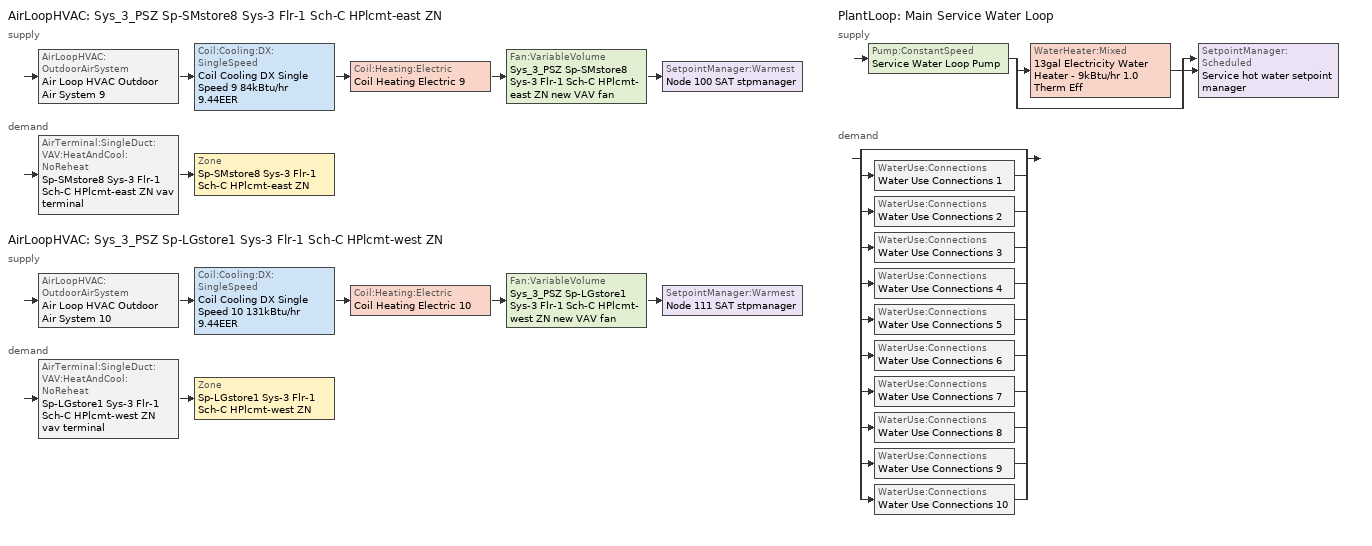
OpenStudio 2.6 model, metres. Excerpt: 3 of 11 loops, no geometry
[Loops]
AirLoopHVAC 'Sys_3_PSZ Sp-SMstore8 Sys-3 Flr-1 Sch-C HPlcmt-east ZN'
 supply: AirLoopHVAC:OutdoorAirSystem 'Air Loop HVAC Outdoor Air System 9' > Coil:Cooling:DX:SingleSpeed 'Coil Cooling DX Single Speed 9 84kBtu/hr 9.44EER' > Coil:Heating:Electric 'Coil Heating Electric 9' > Fan:VariableVolume 'Sys_3_PSZ Sp-SMstore8 Sys-3 Flr-1 Sch-C HPlcmt-east ZN new VAV fan' > SetpointManager:Warmest 'Node 100 SAT stpmanager'
 demand: AirTerminal:SingleDuct:VAV:HeatAndCool:NoReheat 'Sp-SMstore8 Sys-3 Flr-1 Sch-C HPlcmt-east ZN vav terminal' > Zone 'Sp-SMstore8 Sys-3 Flr-1 Sch-C HPlcmt-east ZN'
AirLoopHVAC 'Sys_3_PSZ Sp-LGstore1 Sys-3 Flr-1 Sch-C HPlcmt-west ZN'
 supply: AirLoopHVAC:OutdoorAirSystem 'Air Loop HVAC Outdoor Air System 10' > Coil:Cooling:DX:SingleSpeed 'Coil Cooling DX Single Speed 10 131kBtu/hr 9.44EER' > Coil:Heating:Electric 'Coil Heating Electric 10' > Fan:VariableVolume 'Sys_3_PSZ Sp-LGstore1 Sys-3 Flr-1 Sch-C HPlcmt-west ZN new VAV fan' > SetpointManager:Warmest 'Node 111 SAT stpmanager'
 demand: AirTerminal:SingleDuct:VAV:HeatAndCool:NoReheat 'Sp-LGstore1 Sys-3 Flr-1 Sch-C HPlcmt-west ZN vav terminal' > Zone 'Sp-LGstore1 Sys-3 Flr-1 Sch-C HPlcmt-west ZN'
PlantLoop 'Main Service Water Loop'
 supply: Pump:ConstantSpeed 'Service Water Loop Pump' > split
  | WaterHeater:Mixed '13gal Electricity Water Heater - 9kBtu/hr 1.0 Therm Eff'
  | bypass
  join > SetpointManager:Scheduled 'Service hot water setpoint manager'
 demand: split
  | bypass
  | WaterUse:Connections 'Water Use Connections 1'
  | WaterUse:Connections 'Water Use Connections 2'
  | WaterUse:Connections 'Water Use Connections 3'
  | WaterUse:Connections 'Water Use Connections 4'
  | WaterUse:Connections 'Water Use Connections 5'
  | WaterUse:Connections 'Water Use Connections 6'
  | WaterUse:Connections 'Water Use Connections 7'
  | WaterUse:Connections 'Water Use Connections 8'
  | WaterUse:Connections 'Water Use Connections 9'
  | WaterUse:Connections 'Water Use Connections 10'
[Sizing:Zone] Zone Cooling Design Supply Air Temperature Input Method=SupplyAirTemperature; Zone Cooling Design Supply Air Temperature {C}=13; Zone Cooling Design Supply Air Temperature Difference {deltaC}=11.11; Zone Heating Design Supply Air Temperature Input Method=SupplyAirTemperature; Zone Heating Design Supply Air Temperature {C}=43; Zone Heating Design Supply Air Temperature Difference {deltaC}=11.11; Zone Cooling Design Supply Air Humidity Ratio {kg-H2O/kg-air}=0.0085; Zone Heating Design Supply Air Humidity Ratio {kg-H2O/kg-air}=0.008; Zone Heating Sizing Factor=1.3; Zone Cooling Sizing Factor=1.1; Cooling Design Air Flow Method=DesignDay; Heating Design Air Flow Method=DesignDay; Account for Dedicated Outdoor Air System=No; Dedicated Outdoor Air System Control Strategy=NeutralSupplyAir; Dedicated Outdoor Air Low Setpoint Temperature for Design {C}=autosize; Dedicated Outdoor Air High Setpoint Temperature for Design {C}=autosize
Sp-SMstore8 Sys-3 Flr-1 Sch-C HPlcmt-east ZN; Sp-LGstore1 Sys-3 Flr-1 Sch-C HPlcmt-west ZN
[Zone equipment]
Sp-SMstore8 Sys-3 Flr-1 Sch-C HPlcmt-east ZN: Zone HVAC Baseboard Convective Electric 9, Sp-SMstore8 Sys-3 Flr-1 Sch-C HPlcmt-east ZN vav terminal
Sp-LGstore1 Sys-3 Flr-1 Sch-C HPlcmt-west ZN: Zone HVAC Baseboard Convective Electric 10, Sp-LGstore1 Sys-3 Flr-1 Sch-C HPlcmt-west ZN vav terminal
[AirLoopHVAC] Design Supply Air Flow Rate {m3/s}=AutoSize
Name | Availability Schedule
Sys_3_PSZ Sp-SMstore8 Sys-3 Flr-1 Sch-C HPlcmt-east ZN | Sys_3_PSZ Sp-SMstore8 Sys-3 Flr-1 Sch-C HPlcmt-east ZN Occ Sch
Sys_3_PSZ Sp-LGstore1 Sys-3 Flr-1 Sch-C HPlcmt-west ZN | Sys_3_PSZ Sp-LGstore1 Sys-3 Flr-1 Sch-C HPlcmt-west ZN Occ Sch
[Sizing:System] Type of Load to Size On=Sensible; Design Outdoor Air Flow Rate {m3/s}=Autosize; Minimum System Air Flow Ratio=1; Preheat Design Temperature {C}=7; Preheat Design Humidity Ratio {kg-H2O/kg-Air}=0.008; Precool Design Temperature {C}=13; Precool Design Humidity Ratio {kg-H2O/kg-Air}=0.008; Central Cooling Design Supply Air Temperature {C}=13; Central Heating Design Supply Air Temperature {C}=43; Sizing Option=NonCoincident; 100% Outdoor Air in Cooling=No; 100% Outdoor Air in Heating=No; Central Cooling Design Supply Air Humidity Ratio {kg-H2O/kg-Air}=0.0085; Central Heating Design Supply Air Humidity Ratio {kg-H2O/kg-Air}=0.008; Cooling Design Air Flow Method=DesignDay; Cooling Design Air Flow Rate {m3/s}=0; Heating Design Air Flow Method=DesignDay; Heating Design Air Flow Rate {m3/s}=0; System Outdoor Air Method=ZoneSum; Zone Maximum Outdoor Air Fraction=1; Cooling Supply Air Flow Rate Per Floor Area {m3/s-m2}=0.00996765; Cooling Fraction of Autosized Cooling Supply Air Flow Rate=1; Cooling Supply Air Flow Rate Per Unit Cooling Capacity {m3/s-W}=3.94755e-05; Heating Supply Air Flow Rate Per Floor Area {m3/s-m2}=0.00996765; Heating Fraction of Autosized Heating Supply Air Flow Rate=1; Heating Fraction of Autosized Cooling Supply Air Flow Rate=1; Heating Supply Air Flow Rate Per Unit Heating Capacity {m3/s-W}=3.15882e-05; Cooling Design Capacity Method=CoolingDesignCapacity; Cooling Design Capacity {W}=autosize; Cooling Design Capacity Per Floor Area {W/m2}=234.7; Fraction of Autosized Cooling Design Capacity=1; Heating Design Capacity Method=HeatingDesignCapacity; Heating Design Capacity {W}=autosize; Heating Design Capacity Per Floor Area {W/m2}=157; Fraction of Autosized Heating Design Capacity=1; Central Cooling Capacity Control Method=OnOff
Sys_3_PSZ Sp-SMstore8 Sys-3 Flr-1 Sch-C HPlcmt-east ZN; Sys_3_PSZ Sp-LGstore1 Sys-3 Flr-1 Sch-C HPlcmt-west ZN
[Coil:Heating:Electric] Availability Schedule=Always On Discrete
Coil Heating Electric 9; Coil Heating Electric 10
[Coil:Cooling:DX:SingleSpeed] Availability Schedule=Always On Discrete; Rated Total Cooling Capacity {W}=autosize; Rated Sensible Heat Ratio=autosize; Rated Air Flow Rate {m3/s}=autosize; Rated Evaporator Fan Power Per Volume Flow Rate {W/(m3/s)}=773.3; Total Cooling Capacity Function of Temperature Curve=DXCOOL-NECB2011-REF-CAPFT; Total Cooling Capacity Function of Flow Fraction Curve=DXCOOL-NECB2011-REF-CAPFFLOW; Energy Input Ratio Function of Temperature Curve=DXCOOL-NECB2011-REF-COOLEIRFT; Energy Input Ratio Function of Flow Fraction Curve=DXCOOL-NECB2011-REF-COOLEIRFFLOW; Part Load Fraction Correlation Curve=DXCOOL-NECB2011-REF-COOLPLFFPLR; Condenser Type=AirCooled; Evaporative Condenser Effectiveness=0; Evaporative Condenser Air Flow Rate {m3/s}=Autosize; Evaporative Condenser Pump Rated Power Consumption {W}=Autosize; Crankcase Heater Capacity {W}=0; Maximum Outdoor Dry-Bulb Temperature for Crankcase Heater Operation {C}=0; Basin Heater Capacity {W/K}=0; Basin Heater Setpoint Temperature {C}=10
Name | Rated COP {W/W}
Coil Cooling DX Single Speed 9 84kBtu/hr 9.44EER | 3.25267
Coil Cooling DX Single Speed 10 131kBtu/hr 9.44EER | 3.28749
[Controller:OutdoorAir] Minimum Outdoor Air Flow Rate {m3/s}=autosize; Maximum Outdoor Air Flow Rate {m3/s}=Autosize; Economizer Control Type=DifferentialEnthalpy; Economizer Control Action Type=ModulateFlow; Lockout Type=NoLockout; Minimum Limit Type=FixedMinimum; High Humidity Control=No; Heat Recovery Bypass Control Type=BypassWhenOAFlowGreaterThanMinimum
Name | Minimum Outdoor Air Schedule | Controller Mechanical Ventilation
Controller Outdoor Air 9 | Sys_3_PSZ Sp-SMstore8 Sys-3 Flr-1 Sch-C HPlcmt-east ZN Occ Sch | Controller Mechanical Ventilation 9
Controller Outdoor Air 10 | Sys_3_PSZ Sp-LGstore1 Sys-3 Flr-1 Sch-C HPlcmt-west ZN Occ Sch | Controller Mechanical Ventilation 10
[Controller:MechanicalVentilation] Availability Schedule=Always On Discrete; System Outdoor Air Method=ZoneSum
Controller Mechanical Ventilation 9; Controller Mechanical Ventilation 10
[AirLoopHVAC:OutdoorAirSystem]
Name | Controller
Air Loop HVAC Outdoor Air System 9 | Controller Outdoor Air 9
Air Loop HVAC Outdoor Air System 10 | Controller Outdoor Air 10
[ZoneHVAC:Baseboard:Convective:Electric] Availability Schedule=Always On Discrete; Nominal Capacity {W}=autosize; Efficiency=1
Zone HVAC Baseboard Convective Electric 9; Zone HVAC Baseboard Convective Electric 10
[PlantLoop]
Main Service Water Loop: Glycol Concentration=0; Maximum Loop Temperature {C}=60; Minimum Loop Temperature {C}=10; Plant Loop Volume {m3}=Autocalculate; Load Distribution Scheme=Optimal
[Sizing:Plant]
Main Service Water Loop: Loop Type=Heating; Design Loop Exit Temperature {C}=60; Loop Design Temperature Difference {deltaC}=5; Sizing Option=NonCoincident; Zone Timesteps in Averaging Window=1; Coincident Sizing Factor Mode=None
[SetpointManager:Scheduled]
Service hot water setpoint manager: Control Variable=Temperature; Schedule=Service Water Loop Temp - 140F
[Pump:ConstantSpeed]
Service Water Loop Pump: Rated Flow Rate {m3/s}=autosize; Rated Pump Head {Pa}=194.952; Rated Power Consumption {W}=autosize; Motor Efficiency=0.7; Fraction of Motor Inefficiencies to Fluid Stream=0; Pump Control Type=Intermittent; Design Power Sizing Method=PowerPerFlowPerPressure; Design Electric Power per Unit Flow Rate {W/(m3/s)}=348701.1; Design Shaft Power per Unit Flow Rate per Unit Head {W-s/m3-Pa}=1.28205
[WaterHeater:Mixed]
13gal Electricity Water Heater - 9kBtu/hr 1.0 Therm Eff: Tank Volume {m3}=0.0506259; Setpoint Temperature Schedule=Service Water Loop Temp - 140F; Deadband Temperature Difference {deltaC}=2; Maximum Temperature Limit {C}=82.2222; Heater Control Type=Cycle; Heater Maximum Capacity {W}=2645.2; Heater Fuel Type=Electricity; Heater Thermal Efficiency=1; Off Cycle Parasitic Fuel Consumption Rate {W}=13.2577; Off Cycle Parasitic Fuel Type=Electricity; Off Cycle Parasitic Heat Fraction to Tank=0.8; On Cycle Parasitic Fuel Consumption Rate {W}=13.2577; On Cycle Parasitic Fuel Type=Electricity; On Cycle Parasitic Heat Fraction to Tank=0; Ambient Temperature Indicator=Schedule; Ambient Temperature Schedule=Water Heater Ambient Temp Schedule - 70F; Off Cycle Loss Coefficient to Ambient Temperature {W/K}=1.28893; On Cycle Loss Coefficient to Ambient Temperature {W/K}=1.28893; Use Side Effectiveness=1; Source Side Effectiveness=1; Use Side Design Flow Rate {m3/s}=autosize; Source Side Design Flow Rate {m3/s}=autosize; Indirect Water Heating Recovery Time {hr}=1.5; Source Side Flow Control Mode=IndirectHeatPrimarySetpoint
[WaterUse:Connections]
Name | Water Use Equipment Name 1
Water Use Connections 1 | Lgstore1 Service Water Use 0.04gal/min
Water Use Connections 2 | Lgstore2 Service Water Use 0.04gal/min
Water Use Connections 3 | Smstore1 Service Water Use 0.02gal/min
Water Use Connections 4 | Smstore2 Service Water Use 0.02gal/min
Water Use Connections 5 | Smstore3 Service Water Use 0.02gal/min
Water Use Connections 6 | Smstore4 Service Water Use 0.02gal/min
Water Use Connections 7 | Smstore5 Service Water Use 0.02gal/min
Water Use Connections 8 | Smstore6 Service Water Use 0.02gal/min
Water Use Connections 9 | Smstore7 Service Water Use 0.02gal/min
Water Use Connections 10 | Smstore8 Service Water Use 0.02gal/min
[WaterUse:Equipment:Definition]
Name | Peak Flow Rate {m3/s} | Target Temperature Schedule | Sensible Fraction Schedule | Latent Fraction Schedule
Lgstore1 Service Water Use Def 0.04gal/min | 2.46715e-06 | Schedule Ruleset 5 | Schedule Ruleset 3 | Schedule Ruleset 4
Lgstore2 Service Water Use Def 0.04gal/min | 2.46715e-06 | Schedule Ruleset 8 | Schedule Ruleset 6 | Schedule Ruleset 7
Smstore1 Service Water Use Def 0.02gal/min | 1.23358e-06 | Schedule Ruleset 11 | Schedule Ruleset 9 | Schedule Ruleset 10
Smstore2 Service Water Use Def 0.02gal/min | 1.23358e-06 | Schedule Ruleset 14 | Schedule Ruleset 12 | Schedule Ruleset 13
Smstore3 Service Water Use Def 0.02gal/min | 1.23358e-06 | Schedule Ruleset 17 | Schedule Ruleset 15 | Schedule Ruleset 16
Smstore4 Service Water Use Def 0.02gal/min | 1.23358e-06 | Schedule Ruleset 20 | Schedule Ruleset 18 | Schedule Ruleset 19
Smstore5 Service Water Use Def 0.02gal/min | 1.23358e-06 | Schedule Ruleset 23 | Schedule Ruleset 21 | Schedule Ruleset 22
Smstore6 Service Water Use Def 0.02gal/min | 1.23358e-06 | Schedule Ruleset 26 | Schedule Ruleset 24 | Schedule Ruleset 25
Smstore7 Service Water Use Def 0.02gal/min | 1.23358e-06 | Schedule Ruleset 29 | Schedule Ruleset 27 | Schedule Ruleset 28
Smstore8 Service Water Use Def 0.02gal/min | 1.23358e-06 | Schedule Ruleset 32 | Schedule Ruleset 30 | Schedule Ruleset 31
[WaterUse:Equipment] Flow Rate Fraction Schedule=NECB-C-Service Water Heating
Name | Water Use Equipment Definition | Space
Lgstore1 Service Water Use 0.04gal/min | Lgstore1 Service Water Use Def 0.04gal/min | LGstore1
Lgstore2 Service Water Use 0.04gal/min | Lgstore2 Service Water Use Def 0.04gal/min | LGstore2
Smstore1 Service Water Use 0.02gal/min | Smstore1 Service Water Use Def 0.02gal/min | SMstore1
Smstore2 Service Water Use 0.02gal/min | Smstore2 Service Water Use Def 0.02gal/min | SMstore2
Smstore3 Service Water Use 0.02gal/min | Smstore3 Service Water Use Def 0.02gal/min | SMstore3
Smstore4 Service Water Use 0.02gal/min | Smstore4 Service Water Use Def 0.02gal/min | SMstore4
Smstore5 Service Water Use 0.02gal/min | Smstore5 Service Water Use Def 0.02gal/min | SMstore5
Smstore6 Service Water Use 0.02gal/min | Smstore6 Service Water Use Def 0.02gal/min | SMstore6
Smstore7 Service Water Use 0.02gal/min | Smstore7 Service Water Use Def 0.02gal/min | SMstore7
Smstore8 Service Water Use 0.02gal/min | Smstore8 Service Water Use Def 0.02gal/min | SMstore8
[Fan:VariableVolume] Availability Schedule=Always On Discrete; Fan Efficiency=0.7; Pressure Rise {Pa}=640; Maximum Flow Rate {m3/s}=Autosize; Fan Power Minimum Flow Rate Input Method=Fraction; Fan Power Minimum Flow Fraction=0.3; Fan Power Minimum Air Flow Rate {m3/s}=0; Motor Efficiency=0.9; Motor In Airstream Fraction=1; Fan Power Coefficient 1=0.0407599; Fan Power Coefficient 2=0.088045; Fan Power Coefficient 3=-0.0729261; Fan Power Coefficient 4=0.94374; Fan Power Coefficient 5=0
Sys_3_PSZ Sp-LGstore1 Sys-3 Flr-1 Sch-C HPlcmt-west ZN new VAV fan; Sys_3_PSZ Sp-SMstore8 Sys-3 Flr-1 Sch-C HPlcmt-east ZN new VAV fan
[SetpointManager:Warmest] Control Variable=Temperature; Minimum Setpoint Temperature {C}=12; Maximum Setpoint Temperature {C}=35; Strategy=MaximumTemperature
Node 111 SAT stpmanager; Node 100 SAT stpmanager
[AirTerminal:SingleDuct:VAV:HeatAndCool:NoReheat] Availability Schedule=Always On Discrete; Maximum Air Flow Rate {m3/s}=autosize; Zone Minimum Air Flow Fraction=0.3
Sp-LGstore1 Sys-3 Flr-1 Sch-C HPlcmt-west ZN vav terminal; Sp-SMstore8 Sys-3 Flr-1 Sch-C HPlcmt-east ZN vav terminal
[Schedule:Ruleset]
Service Water Loop Temp - 140F: Default Day Schedule=Service Water Loop Temp - 140F Default
Water Heater Ambient Temp Schedule - 70F: Default Day Schedule=Water Heater Ambient Temp Schedule - 70F Default
Schedule Ruleset 3: Default Day Schedule=Schedule Day 5
Schedule Ruleset 4: Default Day Schedule=Schedule Day 6
Schedule Ruleset 5: Default Day Schedule=Schedule Day 7
NECB-C-Service Water Heating: Default Day Schedule=NECB-C-Service Water Heating Default
Schedule Ruleset 6: Default Day Schedule=Schedule Day 8
Schedule Ruleset 7: Default Day Schedule=Schedule Day 9
Schedule Ruleset 8: Default Day Schedule=Schedule Day 10
Schedule Ruleset 9: Default Day Schedule=Schedule Day 11
Schedule Ruleset 10: Default Day Schedule=Schedule Day 12
Schedule Ruleset 11: Default Day Schedule=Schedule Day 13
Schedule Ruleset 12: Default Day Schedule=Schedule Day 14
Schedule Ruleset 13: Default Day Schedule=Schedule Day 15
Schedule Ruleset 14: Default Day Schedule=Schedule Day 16
Schedule Ruleset 15: Default Day Schedule=Schedule Day 17
Schedule Ruleset 16: Default Day Schedule=Schedule Day 18
Schedule Ruleset 17: Default Day Schedule=Schedule Day 19
Schedule Ruleset 18: Default Day Schedule=Schedule Day 20
Schedule Ruleset 19: Default Day Schedule=Schedule Day 21
Schedule Ruleset 20: Default Day Schedule=Schedule Day 22
Schedule Ruleset 21: Default Day Schedule=Schedule Day 23
Schedule Ruleset 22: Default Day Schedule=Schedule Day 24
Schedule Ruleset 23: Default Day Schedule=Schedule Day 25
Schedule Ruleset 24: Default Day Schedule=Schedule Day 26
Schedule Ruleset 25: Default Day Schedule=Schedule Day 27
Schedule Ruleset 26: Default Day Schedule=Schedule Day 28
Schedule Ruleset 27: Default Day Schedule=Schedule Day 29
Schedule Ruleset 28: Default Day Schedule=Schedule Day 30
Schedule Ruleset 29: Default Day Schedule=Schedule Day 31
Schedule Ruleset 30: Default Day Schedule=Schedule Day 32
Schedule Ruleset 31: Default Day Schedule=Schedule Day 33
Schedule Ruleset 32: Default Day Schedule=Schedule Day 34
Sys_3_PSZ Sp-LGstore1 Sys-3 Flr-1 Sch-C HPlcmt-west ZN Occ Sch: Default Day Schedule=Sys_3_PSZ Sp-LGstore1 Sys-3 Flr-1 Sch-C HPlcmt-west ZN Occ Sch Default; Summer Design Day Schedule=Sys_3_PSZ Sp-LGstore1 Sys-3 Flr-1 Sch-C HPlcmt-west ZN Occ Sch Summer Design Day; Winter Design Day Schedule=Sys_3_PSZ Sp-LGstore1 Sys-3 Flr-1 Sch-C HPlcmt-west ZN Occ Sch Winter Design Day
Sys_3_PSZ Sp-SMstore8 Sys-3 Flr-1 Sch-C HPlcmt-east ZN Occ Sch: Default Day Schedule=Sys_3_PSZ Sp-SMstore8 Sys-3 Flr-1 Sch-C HPlcmt-east ZN Occ Sch Default; Summer Design Day Schedule=Sys_3_PSZ Sp-SMstore8 Sys-3 Flr-1 Sch-C HPlcmt-east ZN Occ Sch Summer Design Day; Winter Design Day Schedule=Sys_3_PSZ Sp-SMstore8 Sys-3 Flr-1 Sch-C HPlcmt-east ZN Occ Sch Winter Design Day
[Schedule:Day]
Service Water Loop Temp - 140F Default; Schedule Day 7; Schedule Day 10; Schedule Day 13; Schedule Day 16; Schedule Day 19; Schedule Day 22; Schedule Day 25; Schedule Day 28; Schedule Day 31; Schedule Day 34: 24, 0, 60
Water Heater Ambient Temp Schedule - 70F Default: 24, 0, 21.1111
Schedule Day 5; Schedule Day 8; Schedule Day 11; Schedule Day 14; Schedule Day 17; Schedule Day 20; Schedule Day 23; Schedule Day 26; Schedule Day 29; Schedule Day 32: 24, 0, 0.2
Schedule Day 6; Schedule Day 9; Schedule Day 12; Schedule Day 15; Schedule Day 18; Schedule Day 21; Schedule Day 24; Schedule Day 27; Schedule Day 30; Schedule Day 33: 24, 0, 0.05
NECB-C-Service Water Heating Default; NECB-C-Service Water Heating Default|Wkdy Day: 8, 0, 0.05, 9, 0, 0.1, 10, 0, 0.2, 11, 0, 0.3, 12, 0, 0.4, 16, 0, 0.8, 17, 0, 0.6, 18, 0, 0.4, 19, 0, 0.3, 21, 0, 0.2, 24, 0, 0.05
NECB-C-Service Water Heating Sat Day: 8, 0, 0.05, 9, 0, 0.1, 10, 0, 0.2, 11, 0, 0.3, 12, 0, 0.5, 16, 0, 0.9, 17, 0, 0.7, 18, 0, 0.5, 19, 0, 0.3, 21, 0, 0.2, 24, 0, 0.05
NECB-C-Service Water Heating Sun|Hol Day: 8, 0, 0.05, 9, 0, 0.1, 10, 0, 0.2, 11, 0, 0.3, 12, 0, 0.5, 17, 0, 0.9, 18, 0, 0.5, 19, 0, 0.3, 24, 0, 0.05
Sys_3_PSZ Sp-LGstore1 Sys-3 Flr-1 Sch-C HPlcmt-west ZN Occ Sch Default; Sys_3_PSZ Sp-LGstore1 Sys-3 Flr-1 Sch-C HPlcmt-west ZN Occ Sch Winter Design Day; Sys_3_PSZ Sp-LGstore1 Sys-3 Flr-1 Sch-C HPlcmt-west ZN Occ Sch Summer Design Day; Sys_3_PSZ Sp-SMstore8 Sys-3 Flr-1 Sch-C HPlcmt-east ZN Occ Sch Default; Sys_3_PSZ Sp-SMstore8 Sys-3 Flr-1 Sch-C HPlcmt-east ZN Occ Sch Winter Design Day; Sys_3_PSZ Sp-SMstore8 Sys-3 Flr-1 Sch-C HPlcmt-east ZN Occ Sch Summer Design Day: 24, 0, 1
Sys_3_PSZ Sp-LGstore1 Sys-3 Flr-1 Sch-C HPlcmt-west ZN Occ Sch Monday; Sys_3_PSZ Sp-LGstore1 Sys-3 Flr-1 Sch-C HPlcmt-west ZN Occ Sch Tuesday; Sys_3_PSZ Sp-LGstore1 Sys-3 Flr-1 Sch-C HPlcmt-west ZN Occ Sch Wednesday; Sys_3_PSZ Sp-LGstore1 Sys-3 Flr-1 Sch-C HPlcmt-west ZN Occ Sch Thursday; Sys_3_PSZ Sp-LGstore1 Sys-3 Flr-1 Sch-C HPlcmt-west ZN Occ Sch Friday; Sys_3_PSZ Sp-LGstore1 Sys-3 Flr-1 Sch-C HPlcmt-west ZN Occ Sch Saturday; Sys_3_PSZ Sp-SMstore8 Sys-3 Flr-1 Sch-C HPlcmt-east ZN Occ Sch Monday; Sys_3_PSZ Sp-SMstore8 Sys-3 Flr-1 Sch-C HPlcmt-east ZN Occ Sch Tuesday; Sys_3_PSZ Sp-SMstore8 Sys-3 Flr-1 Sch-C HPlcmt-east ZN Occ Sch Wednesday; Sys_3_PSZ Sp-SMstore8 Sys-3 Flr-1 Sch-C HPlcmt-east ZN Occ Sch Thursday; Sys_3_PSZ Sp-SMstore8 Sys-3 Flr-1 Sch-C HPlcmt-east ZN Occ Sch Friday; Sys_3_PSZ Sp-SMstore8 Sys-3 Flr-1 Sch-C HPlcmt-east ZN Occ Sch Saturday: 9, 0, 0, 21, 0, 1, 24, 0, 0
Sys_3_PSZ Sp-LGstore1 Sys-3 Flr-1 Sch-C HPlcmt-west ZN Occ Sch Sunday; Sys_3_PSZ Sp-SMstore8 Sys-3 Flr-1 Sch-C HPlcmt-east ZN Occ Sch Sunday: 9, 0, 0, 19, 0, 1, 24, 0, 0
[Schedule:Rule] Date Specification Type=DateRange; Start Month=1; Start Day=1; End Month=12
Name | Schedule Ruleset | Rule Order | Day Schedule | Apply Monday | Apply Tuesday | Apply Wednesday | Apply Thursday | Apply Friday | End Day | Apply Saturday | Apply Sunday
Schedule Rule 17 | NECB-C-Service Water Heating | 2 | NECB-C-Service Water Heating Default|Wkdy Day | Yes | Yes | Yes | Yes | Yes | 31
Schedule Rule 18 | NECB-C-Service Water Heating | 1 | NECB-C-Service Water Heating Sat Day |  |  |  |  |  | 31 | Yes
Schedule Rule 19 | NECB-C-Service Water Heating | 0 | NECB-C-Service Water Heating Sun|Hol Day |  |  |  |  |  | 31 |  | Yes
Sys_3_PSZ Sp-LGstore1 Sys-3 Flr-1 Sch-C HPlcmt-west ZN Occ Sch Monday Rule | Sys_3_PSZ Sp-LGstore1 Sys-3 Flr-1 Sch-C HPlcmt-west ZN Occ Sch | 6 | Sys_3_PSZ Sp-LGstore1 Sys-3 Flr-1 Sch-C HPlcmt-west ZN Occ Sch Monday | Yes |  |  |  |  | 25
Sys_3_PSZ Sp-LGstore1 Sys-3 Flr-1 Sch-C HPlcmt-west ZN Occ Sch Tuesday Rule | Sys_3_PSZ Sp-LGstore1 Sys-3 Flr-1 Sch-C HPlcmt-west ZN Occ Sch | 5 | Sys_3_PSZ Sp-LGstore1 Sys-3 Flr-1 Sch-C HPlcmt-west ZN Occ Sch Tuesday |  | Yes |  |  |  | 26
Sys_3_PSZ Sp-LGstore1 Sys-3 Flr-1 Sch-C HPlcmt-west ZN Occ Sch Wednesday Rule | Sys_3_PSZ Sp-LGstore1 Sys-3 Flr-1 Sch-C HPlcmt-west ZN Occ Sch | 4 | Sys_3_PSZ Sp-LGstore1 Sys-3 Flr-1 Sch-C HPlcmt-west ZN Occ Sch Wednesday |  |  | Yes |  |  | 27
Sys_3_PSZ Sp-LGstore1 Sys-3 Flr-1 Sch-C HPlcmt-west ZN Occ Sch Thursday Rule | Sys_3_PSZ Sp-LGstore1 Sys-3 Flr-1 Sch-C HPlcmt-west ZN Occ Sch | 3 | Sys_3_PSZ Sp-LGstore1 Sys-3 Flr-1 Sch-C HPlcmt-west ZN Occ Sch Thursday |  |  |  | Yes |  | 28
Sys_3_PSZ Sp-LGstore1 Sys-3 Flr-1 Sch-C HPlcmt-west ZN Occ Sch Friday Rule | Sys_3_PSZ Sp-LGstore1 Sys-3 Flr-1 Sch-C HPlcmt-west ZN Occ Sch | 2 | Sys_3_PSZ Sp-LGstore1 Sys-3 Flr-1 Sch-C HPlcmt-west ZN Occ Sch Friday |  |  |  |  | Yes | 29
Sys_3_PSZ Sp-LGstore1 Sys-3 Flr-1 Sch-C HPlcmt-west ZN Occ Sch Saturday Rule | Sys_3_PSZ Sp-LGstore1 Sys-3 Flr-1 Sch-C HPlcmt-west ZN Occ Sch | 1 | Sys_3_PSZ Sp-LGstore1 Sys-3 Flr-1 Sch-C HPlcmt-west ZN Occ Sch Saturday |  |  |  |  |  | 30 | Yes
Sys_3_PSZ Sp-LGstore1 Sys-3 Flr-1 Sch-C HPlcmt-west ZN Occ Sch Sunday Rule | Sys_3_PSZ Sp-LGstore1 Sys-3 Flr-1 Sch-C HPlcmt-west ZN Occ Sch | 0 | Sys_3_PSZ Sp-LGstore1 Sys-3 Flr-1 Sch-C HPlcmt-west ZN Occ Sch Sunday |  |  |  |  |  | 31 |  | Yes
Sys_3_PSZ Sp-SMstore8 Sys-3 Flr-1 Sch-C HPlcmt-east ZN Occ Sch Monday Rule | Sys_3_PSZ Sp-SMstore8 Sys-3 Flr-1 Sch-C HPlcmt-east ZN Occ Sch | 6 | Sys_3_PSZ Sp-SMstore8 Sys-3 Flr-1 Sch-C HPlcmt-east ZN Occ Sch Monday | Yes |  |  |  |  | 25
Sys_3_PSZ Sp-SMstore8 Sys-3 Flr-1 Sch-C HPlcmt-east ZN Occ Sch Tuesday Rule | Sys_3_PSZ Sp-SMstore8 Sys-3 Flr-1 Sch-C HPlcmt-east ZN Occ Sch | 5 | Sys_3_PSZ Sp-SMstore8 Sys-3 Flr-1 Sch-C HPlcmt-east ZN Occ Sch Tuesday |  | Yes |  |  |  | 26
Sys_3_PSZ Sp-SMstore8 Sys-3 Flr-1 Sch-C HPlcmt-east ZN Occ Sch Wednesday Rule | Sys_3_PSZ Sp-SMstore8 Sys-3 Flr-1 Sch-C HPlcmt-east ZN Occ Sch | 4 | Sys_3_PSZ Sp-SMstore8 Sys-3 Flr-1 Sch-C HPlcmt-east ZN Occ Sch Wednesday |  |  | Yes |  |  | 27
Sys_3_PSZ Sp-SMstore8 Sys-3 Flr-1 Sch-C HPlcmt-east ZN Occ Sch Thursday Rule | Sys_3_PSZ Sp-SMstore8 Sys-3 Flr-1 Sch-C HPlcmt-east ZN Occ Sch | 3 | Sys_3_PSZ Sp-SMstore8 Sys-3 Flr-1 Sch-C HPlcmt-east ZN Occ Sch Thursday |  |  |  | Yes |  | 28
Sys_3_PSZ Sp-SMstore8 Sys-3 Flr-1 Sch-C HPlcmt-east ZN Occ Sch Friday Rule | Sys_3_PSZ Sp-SMstore8 Sys-3 Flr-1 Sch-C HPlcmt-east ZN Occ Sch | 2 | Sys_3_PSZ Sp-SMstore8 Sys-3 Flr-1 Sch-C HPlcmt-east ZN Occ Sch Friday |  |  |  |  | Yes | 29
Sys_3_PSZ Sp-SMstore8 Sys-3 Flr-1 Sch-C HPlcmt-east ZN Occ Sch Saturday Rule | Sys_3_PSZ Sp-SMstore8 Sys-3 Flr-1 Sch-C HPlcmt-east ZN Occ Sch | 1 | Sys_3_PSZ Sp-SMstore8 Sys-3 Flr-1 Sch-C HPlcmt-east ZN Occ Sch Saturday |  |  |  |  |  | 30 | Yes
Sys_3_PSZ Sp-SMstore8 Sys-3 Flr-1 Sch-C HPlcmt-east ZN Occ Sch Sunday Rule | Sys_3_PSZ Sp-SMstore8 Sys-3 Flr-1 Sch-C HPlcmt-east ZN Occ Sch | 0 | Sys_3_PSZ Sp-SMstore8 Sys-3 Flr-1 Sch-C HPlcmt-east ZN Occ Sch Sunday |  |  |  |  |  | 31 |  | Yes
[Schedule:Constant]
Always On Discrete: Value=1
[Curve:Biquadratic] Minimum Value of x=13; Maximum Value of x=24; Minimum Value of y=24; Maximum Value of y=46
Name | Coefficient1 Constant | Coefficient2 x | Coefficient3 x**2 | Coefficient4 y | Coefficient5 y**2 | Coefficient6 x*y
DXCOOL-NECB2011-REF-CAPFT | 0.867905 | 0.0142459 | 0.00055436 | -0.0075575 | 3.3e-05 | -0.0001918
DXCOOL-NECB2011-REF-COOLEIRFT | 0.116936 | 0.0284933 | -0.0004112 | 0.0214108 | 0.00016103 | -0.0006791
[Curve:Quadratic] Coefficient1 Constant=1; Coefficient2 x=0; Coefficient3 x**2=0; Minimum Value of x=0; Maximum Value of x=1
DXCOOL-NECB2011-REF-CAPFFLOW; DXCOOL-NECB2011-REF-COOLEIRFFLOW
[Curve:Cubic]
DXCOOL-NECB2011-REF-COOLPLFFPLR: Coefficient1 Constant=0.0277; Coefficient2 x=4.9151; Coefficient3 x**2=-8.184; Coefficient4 x**3=4.2702; Minimum Value of x=0.7; Maximum Value of x=1
